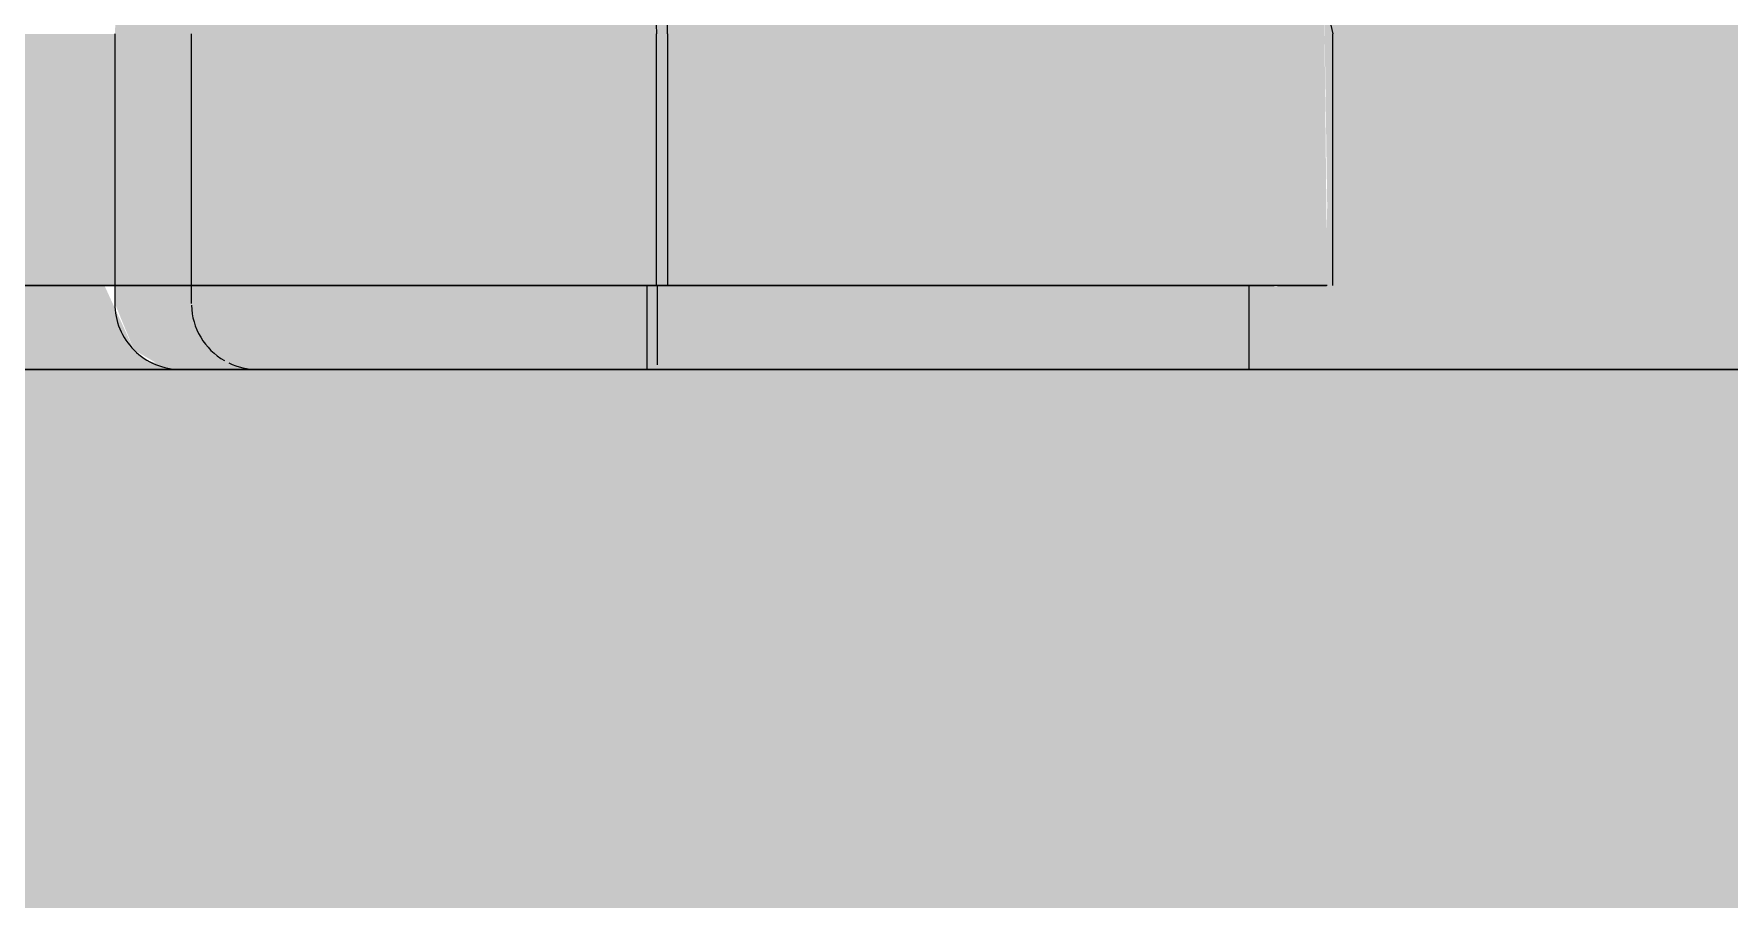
# Model space of a CAD drawing. Header units: millimetres. Extents: x 855 to 48623, y -2192 to 8255.
# Drawn here: x 21864.7 to 21928.9, y 4930 to 4962.7 of the extents above; entities that cross this region are included whole.
import ezdxf

# ---------------------------------------------------------------- set-up
doc = ezdxf.new("R2010")
doc.units = ezdxf.units.MM
for name, color, linetype, lineweight, true_color, transparency in [('I-FURN-10', 7, 'Continuous', 9, 0xf9f9f9, 0.7), ('I-FURN-12', 7, 'Continuous', 9, 0xf7f7f7, 0.7), ('I-FURN-5', 7, 'Continuous', 9, 0x7f7f7f, 0.7)]:
    doc.layers.add(name, color=color, linetype=linetype, lineweight=lineweight, true_color=true_color, transparency=transparency)
for name, color, linetype, lineweight, true_color in [('I-FURN-14', 7, 'Continuous', 9, 0xb8b8b8), ('I-FURN-4', 7, 'Continuous', 9, 0xacacac), ('I-FURN-48', 7, 'Continuous', 9, 0xdcdcdc), ('I-FURN-6', 7, 'Continuous', 9, 0xc0c0c0), ('I-FURN-7', 7, 'Continuous', 9, 0x9e9e9e), ('I-FURN-9', 7, 'Continuous', 9, 0xd1d1d1), ('I-FURN-90', 7, 'Continuous', 9, 0xadadad), ('I-FURN-91', 7, 'Continuous', 9, 0xc2c2c2), ('I-FURN-92', 7, 'Continuous', 9, 0xb7b7b7)]:
    doc.layers.add(name, color=color, linetype=linetype, lineweight=lineweight, true_color=true_color)

# ---------------------------------------------------------------- blocks, each defined once
blk = doc.blocks.new('Стол базовый прямоугольный - 1_2-25479526-Развертка 2_03-2')
at = {"layer": 'I-FURN-5'}
blk.add_hatch(color=256, dxfattribs=at).paths.add_polyline_path([(1700, 4910), (2300, 4910), (2300, 4950), (1700, 4950)])
at = {"layer": 'I-FURN-6'}
blk.add_line((1700, 4950), (2300, 4950), dxfattribs=at)
blk = doc.blocks.new('iMac_G5_Computer_17quot_Screen_Model_4681 - iMac_G5_Computer_17quot_Screen_Model_4681-V19-Развертка 2_03-2')
at = {"layer": 'I-FURN-10'}
blk.add_hatch(color=256, dxfattribs=at).paths.add_polyline_path([(1793.538, 4953.175), (1836.54, 4953.175), (1836.54, 4962.7), (1793.538, 4962.7), (1793.538, 4955.158)])
at = {"layer": 'I-FURN-12'}
for points in [[(1936.384, 4950), (1971.854, 4950.219), (1972.556, 4950.78), (1970.018, 4986.013), (1969.972, 4978.932), (1948.956, 4978.932), (1948.956, 4985.217), (1949.9, 4985.364), (1948.956, 4985.397), (1937.993, 4982.717), (1937.741, 4963.912), (1882.316, 4963.845), (1882.429, 4956.201), (1882.376, 4953.175), (1879.231, 4953.175), (1879.231, 4950), (1882.429, 4950)], [(1836.54, 4953.175), (1882.429, 4953.175), (1882.312, 4963.912), (1841.386, 4964.02), (1841.386, 4969.965), (1840.25, 4969.631), (1838.882, 4968.918), (1837.989, 4968.058), (1837.037, 4966.385), (1836.707, 4965.466), (1836.54, 4962.7), (1836.54, 4955.158)], [(1839.038, 4950), (1839.574, 4953.175), (1836.54, 4953.175), (1836.54, 4952.498), (1837.272, 4950.732), (1838.391, 4950.085)], [(1856.696, 4950), (1879.231, 4950), (1879.231, 4953.175), (1839.574, 4953.175), (1839.038, 4950), (1840.25, 4950)]]:
    blk.add_hatch(color=256, dxfattribs=at).paths.add_polyline_path(points)
at = {"layer": 'I-FURN-5'}
blk.add_hatch(color=256, dxfattribs=at).paths.add_polyline_path([(1839.038, 4950), (1837.789, 4950.335), (1837.272, 4950.732), (1836.149, 4953.175), (1793.921, 4953.175), (1793.921, 4950), (1838.597, 4950)])
at = {"layer": 'I-FURN-14'}
for p, q in [((1793.959, 4953.175), (1857.458, 4953.175)), ((1857.037, 4953.175), (1794.3, 4953.175)), ((1863.74, 4953.175), (1857.075, 4953.175)), ((1857.458, 4953.175), (1871.53, 4953.175)), ((1869.604, 4953.175), (1863.74, 4953.175)), ((1874.127, 4953.175), (1869.604, 4953.175)), ((1871.53, 4953.175), (1876.623, 4953.175)), ((1877.501, 4953.175), (1874.319, 4953.175)), ((1876.838, 4953.175), (1879.431, 4953.175)), ((1879.255, 4953.175), (1877.608, 4953.175))]:
    blk.add_line(p, q, dxfattribs=at)
at = {"layer": 'I-FURN-4'}
for p, q in [((1836.54, 4953.175), (1836.54, 4952.498)), ((1857.075, 4950.179), (1857.075, 4953.175)), ((1856.696, 4950), (1793.921, 4950)), ((1869.311, 4950), (1856.696, 4950)), ((1879.472, 4950), (1869.311, 4950)), ((1879.231, 4950), (1971.581, 4950)), ((1879.279, 4950), (1879.472, 4950))]:
    blk.add_line(p, q, dxfattribs=at)
blk.add_ellipse((1839.038, 4952.498), major_axis=(0, 2.498), ratio=0.999978, start_param=1.570796, end_param=3.141593, dxfattribs=at)
at = {"layer": 'I-FURN-48'}
blk.add_line((1839.44, 4953.175), (1839.44, 4962.7), dxfattribs=at)
at = {"layer": 'I-FURN-6'}
for p, q in [((1857.037, 4953.175), (1857.037, 4962.7)), ((1882.647, 4953.175), (1882.647, 4962.7)), ((1857.037, 4953.175), (1793.538, 4953.175)), ((1856.696, 4950), (1856.696, 4953.175)), ((1882.429, 4953.175), (1857.037, 4953.175)), ((1879.472, 4950), (1879.472, 4953.175))]:
    blk.add_line(p, q, dxfattribs=at)
at = {"layer": 'I-FURN-6', "flags": 128}
blk.add_lwpolyline([(1875.058, 4973.936), (1876.673, 4973.473), (1881.357, 4968.277), (1882.647, 4962.7)], dxfattribs=at)
at = {"layer": 'I-FURN-6'}
blk.add_open_spline([(1855.534, 4975.4), (1855.728, 4975.4), (1856.089, 4974.924), (1856.584, 4972.61), (1856.947, 4968.42), (1857.037, 4964.607), (1857.037, 4962.7)], degree=3, knots=[-1, -1, -1, -1, -0.785714, -0.571429, -0.285714, 0, 0, 0, 0], dxfattribs=at)
at = {"layer": 'I-FURN-7'}
for p, q in [((1794.3, 4950), (1857.075, 4950)), ((1839.038, 4950), (1879.231, 4950)), ((1857.075, 4950), (1869.604, 4950)), ((1869.604, 4950), (1874.127, 4950)), ((1874.319, 4950), (1877.501, 4950)), ((1877.608, 4950), (1879.255, 4950))]:
    blk.add_line(p, q, dxfattribs=at)
at = {"layer": 'I-FURN-9'}
for p, q in [((1836.54, 4962.7), (1836.54, 4953.175)), ((1857.458, 4962.7), (1857.458, 4953.175)), ((1793.921, 4953.175), (1856.696, 4953.175)), ((1856.696, 4953.175), (1879.231, 4953.175)), ((1879.231, 4953.175), (1879.279, 4953.175)), ((1879.431, 4953.175), (1880.425, 4953.175)), ((1880.545, 4953.175), (1882.402, 4953.175))]:
    blk.add_line(p, q, dxfattribs=at)
blk.add_open_spline([(1857.458, 4962.7), (1857.457, 4963.601), (1857.446, 4964.501), (1857.424, 4965.381)], degree=3, dxfattribs=at)
at = {"layer": 'I-FURN-90'}
blk.add_line((1879.231, 4950), (1841.938, 4950), dxfattribs=at)
at = {"layer": 'I-FURN-91'}
for p, q in [((1839.44, 4952.498), (1839.44, 4953.175)), ((1971.581, 4950), (1879.231, 4950))]:
    blk.add_line(p, q, dxfattribs=at)
at = {"layer": 'I-FURN-92'}
for start_param, end_param in [(1.596761, 2.617994), (2.694956, 3.141593)]:
    blk.add_ellipse((1841.938, 4952.498), major_axis=(0, 2.498), ratio=0.999978, start_param=start_param, end_param=end_param, dxfattribs=at)

msp = doc.modelspace()

# ---------------------------------------------------------------- block references
at = {"layer": 'I-FURN-4'}
for name in ['iMac_G5_Computer_17quot_Screen_Model_4681 - iMac_G5_Computer_17quot_Screen_Model_4681-V19-Развертка 2_03-2', 'Стол базовый прямоугольный - 1_2-25479526-Развертка 2_03-2']:
    msp.add_blockref(name, (20031.259, 0), dxfattribs=at)

doc.saveas('drawing.dxf')
